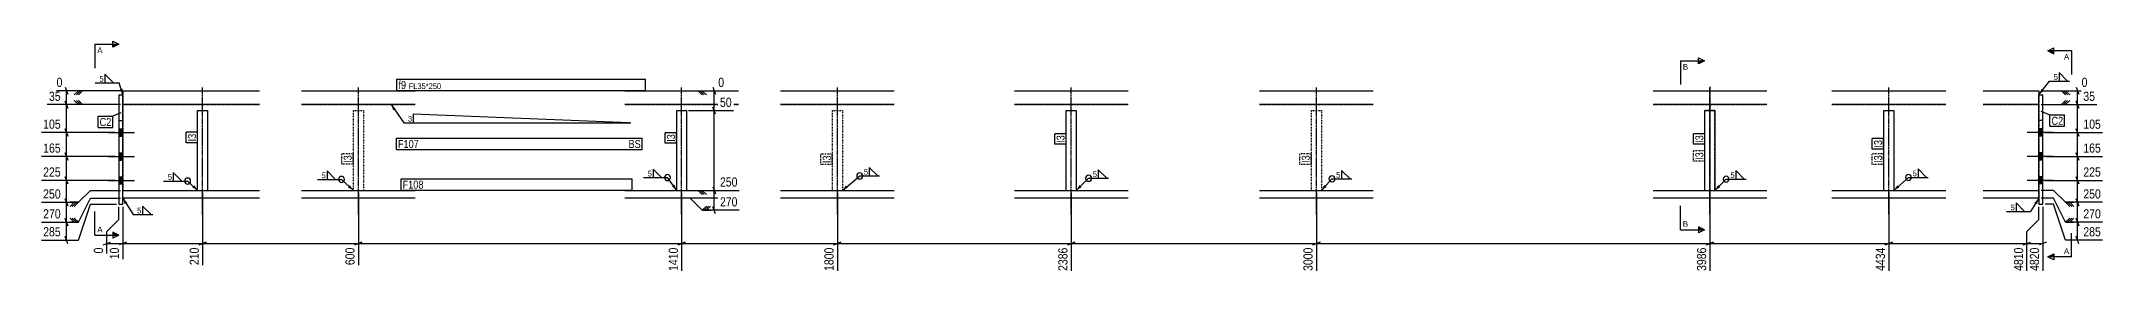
# Model space of a CAD drawing. Header units: millimetres. Extents: x 14 to 41767, y 10 to 1769.
# Drawn here: x 14 to 5178, y 10 to 591 of the extents above; entities that cross this region are included whole.
import ezdxf

# ---------------------------------------------------------------- set-up
doc = ezdxf.new("R2010")
doc.units = ezdxf.units.MM
doc.linetypes.add('DXK_LINE_DOT2', pattern=[3.9198, 1.9599, -1.9599])
doc.linetypes.add('DXK_LINE_DOT3', pattern=[5.9187, 2.979, -0.9799, 0.9799, -0.9799])
for name, color, linetype in [('MÅLSÆTNING', 7, 'Continuous'), ('STÅL', 7, 'Continuous'), ('TEKST', 7, 'Continuous')]:
    doc.layers.add(name, color=color, linetype=linetype)
doc.styles.add('Arial', font='ARIAL.TTF', dxfattribs={"height": 0.2})
doc.styles.add('Arial Narrow', font='ARIALN.TTF', dxfattribs={"height": 0.2})

msp = doc.modelspace()

# ---------------------------------------------------------------- hatches: boundary and pattern name
at = {"layer": 'STÅL', "linetype": 'Continuous'}
for points in [[(218.3, 352.6), (218.3, 370.6), (208.3, 370.6), (208.3, 352.6)], [(218.3, 352.6), (218.3, 370.6), (208.3, 370.6), (208.3, 352.6)], [(5028.3, 352.6), (5028.3, 370.6), (5018.3, 370.6), (5018.3, 352.6)], [(5028.3, 352.6), (5028.3, 370.6), (5018.3, 370.6), (5018.3, 352.6)], [(218.3, 292.6), (218.3, 310.6), (208.3, 310.6), (208.3, 292.6)], [(218.3, 292.6), (218.3, 310.6), (208.3, 310.6), (208.3, 292.6)], [(5028.3, 292.6), (5028.3, 310.6), (5018.3, 310.6), (5018.3, 292.6)], [(5028.3, 292.6), (5028.3, 310.6), (5018.3, 310.6), (5018.3, 292.6)], [(218.3, 232.6), (218.3, 250.6), (208.3, 250.6), (208.3, 232.6)], [(218.3, 232.6), (218.3, 250.6), (208.3, 250.6), (208.3, 232.6)], [(5028.3, 232.6), (5028.3, 250.6), (5018.3, 250.6), (5018.3, 232.6)], [(5028.3, 232.6), (5028.3, 250.6), (5018.3, 250.6), (5018.3, 232.6)]]:
    msp.add_hatch(color=96, dxfattribs=at).paths.add_polyline_path(points)
at = {"layer": 'TEKST', "linetype": 'Continuous'}
for points in [[(217.6, 472), (218.3, 456.6), (210.4, 469.9)], [(895.9, 417.1), (890.4, 431.6), (902.1, 421.4)], [(895.9, 417.1), (890.4, 431.6), (902.1, 421.4)], [(397.4, 229.6), (405.8, 216.6), (392.3, 224.1)], [(787.4, 229.5), (795.9, 216.6), (782.3, 224)], [(1600.1, 230.9), (1605.8, 216.6), (1594, 226.6)], [(2034.9, 223.3), (2020.9, 216.6), (2030.1, 229)], [(2620.2, 224.4), (2606.8, 216.6), (2614.9, 229.7)], [(4668.6, 223.7), (4654.8, 216.6), (4663.6, 229.3)], [(4668.6, 223.7), (4654.8, 216.6), (4663.6, 229.3)], [(5007.1, 186), (5018.3, 196.6), (5013.4, 181.9)]]:
    msp.add_hatch(color=3, dxfattribs=at).paths.add_polyline_path(points)

# ---------------------------------------------------------------- linework, layer by layer
at = {"layer": 'MÅLSÆTNING', "color": 7, "linetype": 'Continuous'}
for p, q in [((107.2, 466.6), (96.7, 456.1)), ((117.7, 466.6), (96.7, 466.6)), ((112.5, 466.6), (102, 456.1)), ((117.7, 466.6), (107.2, 456.1)), ((1659.3, 466.6), (1669.8, 456.1)), ((1659.3, 466.6), (1680.3, 466.6)), ((1664.5, 466.6), (1675, 456.1)), ((1669.8, 466.6), (1680.3, 456.1)), ((5024.3, 466.6), (5139.9, 466.6)), ((5074.6, 466.6), (5085.1, 456.1)), ((5074.6, 466.6), (5095.6, 466.6)), ((5079.8, 466.6), (5090.3, 456.1)), ((5085.1, 466.6), (5095.6, 456.1)), ((5111.5, 475.6), (5118.7, 457.6)), ((5115.1, 431.6), (5115.1, 466.6)), ((212.3, 431.6), (29, 431.6)), ((73.6, 440.6), (80.8, 422.6)), ((77.2, 361.6), (77.2, 431.6)), ((107.2, 431.6), (96.7, 442.1)), ((107.2, 431.6), (96.7, 442.1)), ((117.7, 431.6), (96.7, 431.6)), ((117.7, 431.6), (96.7, 431.6)), ((112.5, 431.6), (102, 442.1)), ((112.5, 431.6), (102, 442.1)), ((117.7, 431.6), (107.2, 442.1)), ((117.7, 431.6), (107.2, 442.1)), ((1635.1, 416.6), (1748, 416.6)), ((1703.4, 407.6), (1696.2, 425.6)), ((5024.3, 431.6), (5163.2, 431.6)), ((5024.3, 431.6), (5163.2, 431.6)), ((5074.6, 431.6), (5085.1, 442.1)), ((5074.6, 431.6), (5085.1, 442.1)), ((5074.6, 431.6), (5095.6, 431.6)), ((5074.6, 431.6), (5095.6, 431.6)), ((5079.8, 431.6), (5090.3, 442.1)), ((5079.8, 431.6), (5090.3, 442.1)), ((5085.1, 431.6), (5095.6, 442.1)), ((5085.1, 431.6), (5095.6, 442.1)), ((5118.7, 422.6), (5111.5, 440.6)), ((5111.5, 440.6), (5118.7, 422.6)), ((5115.1, 361.6), (5115.1, 431.6)), ((199.3, 361.6), (14.4, 361.6)), ((80.8, 352.6), (73.6, 370.6)), ((5034.3, 361.6), (5177.9, 361.6)), ((5034.3, 361.6), (5177.9, 361.6)), ((5118.7, 352.6), (5111.5, 370.6)), ((5111.5, 370.6), (5118.7, 352.6)), ((5115.1, 301.6), (5115.1, 361.6)), ((73.6, 310.6), (80.8, 292.6)), ((5118.7, 292.6), (5111.5, 310.6)), ((5111.5, 310.6), (5118.7, 292.6)), ((199.3, 301.6), (14.4, 301.6)), ((77.2, 241.6), (77.2, 301.6)), ((5036.8, 301.6), (5177.9, 301.6)), ((5036.8, 301.6), (5177.9, 301.6)), ((5115.1, 241.6), (5115.1, 301.6)), ((199.3, 241.6), (14.4, 241.6)), ((199.3, 241.6), (14.4, 241.6)), ((80.8, 232.6), (73.6, 250.6)), ((73.6, 250.6), (80.8, 232.6)), ((77.2, 186.6), (77.2, 241.6)), ((107.2, 186.6), (137.2, 216.6)), ((107.2, 186.6), (137.2, 216.6)), ((137.2, 216.6), (212.3, 216.6)), ((137.2, 216.6), (212.3, 216.6)), ((418.3, 210.6), (418.3, 29)), ((418.3, 210.6), (418.3, 29)), ((808.4, 210.6), (808.4, 29)), ((808.4, 210.6), (808.4, 29)), ((1618.3, 210.6), (1618.3, 14.4)), ((1618.3, 210.6), (1618.3, 14.4)), ((1625.3, 216.6), (1762.6, 216.6)), ((1659.3, 216.6), (1669.8, 206.1)), ((1659.3, 216.6), (1680.3, 216.6)), ((1659.3, 216.6), (1669.8, 206.1)), ((1659.3, 216.6), (1680.3, 216.6)), ((1664.5, 216.6), (1675, 206.1)), ((1664.5, 216.6), (1675, 206.1)), ((1669.8, 216.6), (1680.3, 206.1)), ((1669.8, 216.6), (1680.3, 206.1)), ((1696.2, 225.6), (1703.4, 207.6)), ((1699.8, 166.6), (1699.8, 216.6)), ((2008.4, 210.6), (2008.4, 14.4)), ((2008.4, 210.6), (2008.4, 14.4)), ((2594.3, 210.6), (2594.3, 14.4)), ((2594.3, 210.6), (2594.3, 14.4)), ((3208.4, 210.6), (3208.4, 14.4)), ((4194.3, 210.6), (4194.3, 14.4)), ((4194.3, 210.6), (4194.3, 14.4)), ((4642.3, 210.6), (4642.3, 14.4)), ((4642.3, 210.6), (4642.3, 14.4)), ((5055.1, 216.6), (5024.3, 216.6)), ((5055.1, 216.6), (5024.3, 216.6)), ((5034.3, 241.6), (5177.9, 241.6)), ((5034.3, 241.6), (5177.9, 241.6)), ((5085.1, 186.6), (5055.1, 216.6)), ((5085.1, 186.6), (5055.1, 216.6)), ((5118.7, 232.6), (5111.5, 250.6)), ((5111.5, 250.6), (5118.7, 232.6)), ((5115.1, 186.6), (5115.1, 241.6)), ((14.4, 186.6), (107.2, 186.6)), ((14.4, 186.6), (107.2, 186.6)), ((80.8, 177.6), (73.6, 195.6)), ((73.6, 195.6), (80.8, 177.6)), ((77.2, 136.6), (77.2, 186.6)), ((96.7, 186.6), (86.2, 176.1)), ((107.2, 186.6), (86.2, 186.6)), ((96.7, 186.6), (86.2, 176.1)), ((107.2, 186.6), (86.2, 186.6)), ((102, 186.6), (91.5, 176.1)), ((102, 186.6), (91.5, 176.1)), ((107.2, 186.6), (96.7, 176.1)), ((107.2, 186.6), (96.7, 176.1)), ((107.2, 136.6), (137.2, 196.6)), ((107.2, 136.6), (137.2, 196.6)), ((107.2, 91.6), (137.2, 181.6)), ((137.2, 196.6), (212.3, 196.6)), ((137.2, 196.6), (212.3, 196.6)), ((137.2, 181.6), (202.3, 181.6)), ((208.3, 143.1), (208.3, 175.6)), ((218.3, 175.6), (218.3, 43.7)), ((218.3, 175.6), (218.3, 43.7)), ((1639.8, 196.6), (1627.4, 196.6)), ((1669.8, 166.6), (1639.8, 196.6)), ((1669.8, 166.6), (1680.3, 177.1)), ((1762.6, 166.6), (1669.8, 166.6)), ((1669.8, 166.6), (1690.8, 166.6)), ((1675, 166.6), (1685.5, 177.1)), ((1680.3, 166.6), (1690.8, 177.1)), ((1703.4, 157.6), (1696.2, 175.6)), ((5018.3, 143.1), (5018.3, 175.6)), ((5018.3, 143.1), (5018.3, 175.6)), ((5055.1, 196.6), (5024.3, 196.6)), ((5055.1, 196.6), (5024.3, 196.6)), ((5028.3, 175.6), (5028.3, 14.4)), ((5055.1, 181.6), (5034.3, 181.6)), ((5085.1, 136.6), (5055.1, 196.6)), ((5085.1, 136.6), (5055.1, 196.6)), ((5085.1, 91.6), (5055.1, 181.6)), ((5177.9, 186.6), (5085.1, 186.6)), ((5085.1, 186.6), (5095.6, 176.1)), ((5085.1, 186.6), (5106.1, 186.6)), ((5177.9, 186.6), (5085.1, 186.6)), ((5085.1, 186.6), (5095.6, 176.1)), ((5085.1, 186.6), (5106.1, 186.6)), ((5090.3, 186.6), (5100.8, 176.1)), ((5090.3, 186.6), (5100.8, 176.1)), ((5095.6, 186.6), (5106.1, 176.1)), ((5095.6, 186.6), (5106.1, 176.1)), ((5118.7, 177.6), (5111.5, 195.6)), ((5111.5, 195.6), (5118.7, 177.6)), ((5115.1, 136.6), (5115.1, 186.6)), ((14.4, 136.6), (107.2, 136.6)), ((14.4, 136.6), (107.2, 136.6)), ((80.8, 127.6), (73.6, 145.6)), ((73.6, 145.6), (80.8, 127.6)), ((77.2, 91.6), (77.2, 136.6)), ((96.7, 136.6), (86.2, 147.1)), ((96.7, 136.6), (86.2, 147.1)), ((107.2, 136.6), (86.2, 136.6)), ((107.2, 136.6), (86.2, 136.6)), ((102, 136.6), (91.5, 147.1)), ((102, 136.6), (91.5, 147.1)), ((107.2, 136.6), (96.7, 147.1)), ((107.2, 136.6), (96.7, 147.1)), ((178.3, 113.1), (208.3, 143.1)), ((178.3, 58.3), (178.3, 113.1)), ((4988.3, 113.1), (5018.3, 143.1)), ((4988.3, 113.1), (5018.3, 143.1)), ((4988.3, 14.4), (4988.3, 113.1)), ((5085.1, 136.6), (5095.6, 147.1)), ((5085.1, 136.6), (5095.6, 147.1)), ((5177.9, 136.6), (5085.1, 136.6)), ((5085.1, 136.6), (5106.1, 136.6)), ((5177.9, 136.6), (5085.1, 136.6)), ((5085.1, 136.6), (5106.1, 136.6)), ((5090.3, 136.6), (5100.8, 147.1)), ((5090.3, 136.6), (5100.8, 147.1)), ((5095.6, 136.6), (5106.1, 147.1)), ((5095.6, 136.6), (5106.1, 147.1)), ((5118.7, 127.6), (5111.5, 145.6)), ((5111.5, 145.6), (5118.7, 127.6)), ((5115.1, 91.6), (5115.1, 136.6)), ((14.4, 91.6), (107.2, 91.6)), ((80.8, 82.6), (73.6, 100.6)), ((169.3, 79.5), (187.3, 86.7)), ((178.3, 83.1), (218.3, 83.1)), ((227.3, 86.7), (209.3, 79.5)), ((227.3, 86.7), (209.3, 79.5)), ((218.3, 83.1), (418.3, 83.1)), ((427.3, 86.7), (409.3, 79.5)), ((409.3, 79.5), (427.3, 86.7)), ((418.3, 83.1), (808.4, 83.1)), ((817.4, 86.7), (799.4, 79.5)), ((799.4, 79.5), (817.4, 86.7)), ((808.4, 83.1), (1618.3, 83.1)), ((1627.3, 86.7), (1609.3, 79.5)), ((1609.3, 79.5), (1627.3, 86.7)), ((1618.3, 83.1), (2008.4, 83.1)), ((2017.4, 86.7), (1999.4, 79.5)), ((1999.4, 79.5), (2017.4, 86.7)), ((2008.4, 83.1), (2594.3, 83.1)), ((2603.3, 86.7), (2585.3, 79.5)), ((2585.3, 79.5), (2603.3, 86.7)), ((2594.3, 83.1), (3208.4, 83.1)), ((3199.4, 79.5), (3217.4, 86.7)), ((4203.3, 86.7), (4185.3, 79.5)), ((4185.3, 79.5), (4203.3, 86.7)), ((4194.3, 83.1), (4642.3, 83.1)), ((4651.3, 86.7), (4633.3, 79.5)), ((4633.3, 79.5), (4651.3, 86.7)), ((4979.3, 79.5), (4997.3, 86.7)), ((4988.3, 83.1), (5028.3, 83.1)), ((5037.3, 86.7), (5019.3, 79.5)), ((5177.9, 91.6), (5085.1, 91.6)), ((5118.7, 82.6), (5111.5, 100.6))]:
    msp.add_line(p, q, dxfattribs=at)
at = {"layer": 'STÅL', "color": 2, "linetype": 'Continuous'}
for p, q in [((218.3, 466.6), (218.3, 456.6)), ((218.3, 466.6), (560.8, 466.6)), ((665.9, 466.6), (950.9, 466.6)), ((1475.8, 466.6), (1760.8, 466.6)), ((1865.9, 466.6), (2150.9, 466.6)), ((2451.8, 466.6), (2736.8, 466.6)), ((3065.9, 466.6), (3350.9, 466.6)), ((4051.8, 466.6), (4336.8, 466.6)), ((4499.8, 466.6), (4784.8, 466.6)), ((4878.3, 466.6), (5018.3, 466.6)), ((5018.3, 466.6), (5018.3, 456.6)), ((208.3, 456.6), (208.3, 181.6)), ((208.3, 456.6), (218.3, 456.6)), ((218.3, 216.6), (218.3, 456.6)), ((560.8, 431.6), (218.3, 431.6)), ((405.8, 216.6), (405.8, 416.6)), ((405.8, 416.6), (430.8, 416.6)), ((430.8, 416.6), (430.8, 216.6)), ((950.9, 431.6), (665.9, 431.6)), ((1760.8, 431.6), (1475.8, 431.6)), ((1605.8, 216.6), (1605.8, 416.6)), ((1605.8, 416.6), (1630.8, 416.6)), ((1630.8, 416.6), (1630.8, 216.6)), ((2150.9, 431.6), (1865.9, 431.6)), ((2736.8, 431.6), (2451.8, 431.6)), ((2581.8, 216.6), (2581.8, 416.6)), ((2581.8, 416.6), (2606.8, 416.6)), ((2606.8, 416.6), (2606.8, 216.6)), ((3350.9, 431.6), (3065.9, 431.6)), ((4336.8, 431.6), (4051.8, 431.6)), ((4181.8, 216.6), (4181.8, 416.6)), ((4181.8, 416.6), (4206.8, 416.6)), ((4206.8, 416.6), (4206.8, 216.6)), ((4784.8, 431.6), (4499.8, 431.6)), ((4629.8, 216.6), (4629.8, 416.6)), ((4629.8, 416.6), (4654.8, 416.6)), ((4654.8, 416.6), (4654.8, 216.6)), ((5018.3, 431.6), (4878.3, 431.6)), ((5018.3, 216.6), (5018.3, 456.6)), ((5018.3, 456.6), (5028.3, 456.6)), ((5028.3, 181.6), (5028.3, 456.6)), ((208.3, 391.6), (218.3, 391.6)), ((5028.3, 391.6), (5018.3, 391.6)), ((218.3, 196.6), (218.3, 216.6)), ((218.3, 216.6), (560.8, 216.6)), ((665.9, 216.6), (950.9, 216.6)), ((1475.8, 216.6), (1760.8, 216.6)), ((1865.9, 216.6), (2150.9, 216.6)), ((2451.8, 216.6), (2736.8, 216.6)), ((3065.9, 216.6), (3350.9, 216.6)), ((4051.8, 216.6), (4336.8, 216.6)), ((4499.8, 216.6), (4784.8, 216.6)), ((4878.3, 216.6), (5018.3, 216.6)), ((5018.3, 216.6), (5018.3, 196.6)), ((208.3, 181.6), (218.3, 181.6)), ((560.8, 196.6), (218.3, 196.6)), ((218.3, 181.6), (218.3, 196.6)), ((950.9, 196.6), (665.9, 196.6)), ((1760.8, 196.6), (1475.8, 196.6)), ((2150.9, 196.6), (1865.9, 196.6)), ((2736.8, 196.6), (2451.8, 196.6)), ((3350.9, 196.6), (3065.9, 196.6)), ((4336.8, 196.6), (4051.8, 196.6)), ((4784.8, 196.6), (4499.8, 196.6)), ((5018.3, 196.6), (4878.3, 196.6)), ((5018.3, 196.6), (5018.3, 181.6)), ((5018.3, 181.6), (5028.3, 181.6))]:
    msp.add_line(p, q, dxfattribs=at)
at = {"layer": 'STÅL', "color": 7, "linetype": 'DXK_LINE_DOT3'}
for p, q in [((418.3, 156.6), (418.3, 476.6)), ((808.4, 156.6), (808.4, 476.6)), ((1618.3, 156.6), (1618.3, 476.6)), ((2008.4, 156.6), (2008.4, 476.6)), ((2594.3, 156.6), (2594.3, 476.6)), ((3208.4, 156.6), (3208.4, 476.6)), ((4194.3, 476.6), (4194.3, 156.6)), ((4194.3, 156.6), (4194.3, 476.6)), ((4642.3, 156.6), (4642.3, 476.6)), ((4642.3, 156.6), (4642.3, 476.6))]:
    msp.add_line(p, q, dxfattribs=at)
at = {"layer": 'STÅL', "color": 7, "linetype": 'DXK_LINE_DOT2'}
for p, q in [((218.3, 456.6), (218.3, 431.6)), ((218.3, 431.6), (218.3, 216.6)), ((218.3, 431.6), (560.8, 431.6)), ((429.2, 416.6), (429.1, 416.6)), ((665.9, 431.6), (950.9, 431.6)), ((795.9, 216.6), (795.9, 416.6)), ((795.9, 416.6), (820.9, 416.6)), ((820.9, 416.6), (820.9, 216.6)), ((1475.8, 431.6), (1760.8, 431.6)), ((1629.2, 416.6), (1629.1, 416.6)), ((1865.9, 431.6), (2150.9, 431.6)), ((1995.9, 216.6), (1995.9, 416.6)), ((1995.9, 416.6), (2020.9, 416.6)), ((2020.9, 416.6), (2020.9, 216.6)), ((2451.8, 431.6), (2736.8, 431.6)), ((3065.9, 431.6), (3350.9, 431.6)), ((3195.9, 216.6), (3195.9, 416.6)), ((3195.9, 416.6), (3220.9, 416.6)), ((3220.9, 416.6), (3220.9, 216.6)), ((4051.8, 431.6), (4336.8, 431.6)), ((4181.8, 216.6), (4181.8, 416.6)), ((4206.8, 416.6), (4181.8, 416.6)), ((4206.8, 216.6), (4206.8, 416.6)), ((4499.8, 431.6), (4784.8, 431.6)), ((4629.8, 216.6), (4629.8, 416.6)), ((4629.8, 416.6), (4654.8, 416.6)), ((4654.8, 416.6), (4654.8, 216.6)), ((4878.3, 431.6), (5018.3, 431.6)), ((5018.3, 456.6), (5018.3, 431.6)), ((5018.3, 431.6), (5018.3, 216.6)), ((218.3, 216.6), (560.8, 216.6)), ((218.3, 196.6), (218.3, 216.6)), ((665.9, 216.6), (950.9, 216.6)), ((1475.8, 216.6), (1760.8, 216.6)), ((1865.9, 216.6), (2150.9, 216.6)), ((2451.8, 216.6), (2736.8, 216.6)), ((3065.9, 216.6), (3350.9, 216.6)), ((4051.8, 216.6), (4336.8, 216.6)), ((4499.8, 216.6), (4784.8, 216.6)), ((4878.3, 216.6), (5018.3, 216.6)), ((5018.3, 196.6), (5018.3, 216.6))]:
    msp.add_line(p, q, dxfattribs=at)
at = {"layer": 'STÅL', "color": 96, "linetype": 'Continuous'}
for p, q in [((182.3, 361.6), (247.3, 361.6)), ((182.3, 361.6), (247.3, 361.6)), ((208.3, 370.6), (218.3, 370.6)), ((208.3, 370.6), (218.3, 370.6)), ((5054.3, 361.6), (4989.3, 361.6)), ((5054.3, 361.6), (4989.3, 361.6)), ((5028.3, 370.6), (5018.3, 370.6)), ((5028.3, 370.6), (5018.3, 370.6)), ((208.3, 352.6), (218.3, 352.6)), ((208.3, 352.6), (218.3, 352.6)), ((208.3, 310.6), (218.3, 310.6)), ((208.3, 310.6), (218.3, 310.6)), ((5028.3, 352.6), (5018.3, 352.6)), ((5028.3, 352.6), (5018.3, 352.6)), ((5028.3, 310.6), (5018.3, 310.6)), ((5028.3, 310.6), (5018.3, 310.6)), ((182.3, 301.6), (247.3, 301.6)), ((182.3, 301.6), (247.3, 301.6)), ((208.3, 292.6), (218.3, 292.6)), ((208.3, 292.6), (218.3, 292.6)), ((5054.3, 301.6), (4989.3, 301.6)), ((5054.3, 301.6), (4989.3, 301.6)), ((5028.3, 292.6), (5018.3, 292.6)), ((5028.3, 292.6), (5018.3, 292.6)), ((182.3, 241.6), (247.3, 241.6)), ((182.3, 241.6), (247.3, 241.6)), ((208.3, 250.6), (218.3, 250.6)), ((208.3, 250.6), (218.3, 250.6)), ((208.3, 232.6), (218.3, 232.6)), ((208.3, 232.6), (218.3, 232.6)), ((5054.3, 241.6), (4989.3, 241.6)), ((5054.3, 241.6), (4989.3, 241.6)), ((5028.3, 250.6), (5018.3, 250.6)), ((5028.3, 250.6), (5018.3, 250.6)), ((5028.3, 232.6), (5018.3, 232.6)), ((5028.3, 232.6), (5018.3, 232.6))]:
    msp.add_line(p, q, dxfattribs=at)
at = {"layer": 'TEKST', "color": 3, "linetype": 'Continuous'}
for p, q in [((218.3, 456.6), (209.4, 486.3)), ((405.8, 216.6), (380.7, 240)), ((795.9, 216.6), (766.1, 244.1)), ((1605.8, 216.6), (1582.9, 248.5)), ((5018.3, 196.6), (4997.3, 163.6))]:
    msp.add_line(p, q, dxfattribs=at)
for centre, start, end in [((380.7, 240), 90, 270), ((380.7, 240), 270, 90), ((766.1, 244.1), 90, 270), ((766.1, 244.1), 270, 90), ((1582.9, 248.5), 90, 270), ((1582.9, 248.5), 270, 90)]:
    msp.add_arc(centre, 7.5, start, end, dxfattribs=at)

# ---------------------------------------------------------------- wipeouts: each hides what was drawn before it
at = {"color": 0, "linetype": 'Continuous'}
for points in [[(167.7, 560.9), (167.7, 575.9), (154.3, 575.9), (154.3, 560.9)], [(4139.7, 519.4), (4139.7, 534.4), (4126.3, 534.4), (4126.3, 519.4)], [(5094.3, 544.5), (5094.3, 559.5), (5081, 559.5), (5081, 544.5)], [(4139.7, 125.1), (4139.7, 140.1), (4126.3, 140.1), (4126.3, 125.1)]]:
    msp.add_wipeout(points, dxfattribs=at).dxf.layer = 'TEKST'
at = {"color": 0}
for points in [[(5065.8, 492.7), (5065.8, 510.1), (5054.2, 510.1), (5054.2, 492.7)], [(943, 387.8), (943, 405.2), (931.5, 405.2), (931.5, 387.8)], [(1478.8, 323), (1478.8, 344), (907.5, 344), (907.5, 323)], [(726.8, 245.9), (726.8, 263.3), (715.2, 263.3), (715.2, 245.9)], [(1543.6, 250.3), (1543.6, 267.7), (1532, 267.7), (1532, 250.3)], [(2085.3, 254.5), (2085.3, 271.9), (2073.7, 271.9), (2073.7, 254.5)], [(2658.7, 248.7), (2658.7, 266.1), (2647.1, 266.1), (2647.1, 248.7)], [(3268.2, 247.2), (3268.2, 264.6), (3256.7, 264.6), (3256.7, 247.2)], [(4255.8, 246.5), (4255.8, 263.9), (4244.3, 263.9), (4244.3, 246.5)], [(4712.4, 250.8), (4712.4, 268.2), (4700.9, 268.2), (4700.9, 250.8)]]:
    msp.add_wipeout(points, dxfattribs=at).dxf.layer = 'TEKST'

# ---------------------------------------------------------------- next in the draw order: hatches: boundary and pattern name
at = {"layer": 'TEKST', "linetype": 'Continuous'}
for color, points in [(30, [(193.3, 575.9), (193.3, 583.4), (208.3, 583.4)]), (30, [(4165.3, 534.4), (4165.3, 541.9), (4180.3, 541.9)]), (30, [(5055.3, 567), (5055.3, 559.5), (5040.3, 567)]), (3, [(5030.5, 466.1), (5018.3, 456.6), (5024.6, 470.7)]), (3, [(3233.8, 225.1), (3220.9, 216.6), (3228.3, 230.2)]), (3, [(4220.1, 224.5), (4206.8, 216.6), (4214.8, 229.8)]), (3, [(4220.1, 224.5), (4206.8, 216.6), (4214.8, 229.8)]), (30, [(4165.3, 117.6), (4165.3, 125.1), (4180.3, 117.6)])]:
    msp.add_hatch(color=color, dxfattribs=at).paths.add_polyline_path(points)

# ---------------------------------------------------------------- next in the draw order: linework, layer by layer
at = {"layer": 'TEKST', "color": 7, "linetype": 'Continuous'}
for p, q in [((148.3, 583.4), (208.3, 583.4)), ((4120.3, 541.9), (4120.3, 481.9)), ((4120.3, 541.9), (4180.3, 541.9)), ((5100.3, 567), (5040.3, 567)), ((4120.3, 117.6), (4120.3, 177.6)), ((4120.3, 117.6), (4180.3, 117.6))]:
    msp.add_line(p, q, dxfattribs=at)
at = {"layer": 'TEKST', "color": 30, "linetype": 'Continuous'}
for p, q in [((193.3, 575.9), (193.3, 590.9)), ((193.3, 590.9), (208.3, 583.4)), ((208.3, 583.4), (193.3, 575.9)), ((5040.3, 567), (5055.3, 574.5)), ((5055.3, 559.5), (5055.3, 574.5)), ((4165.3, 534.4), (4165.3, 549.4)), ((4165.3, 549.4), (4180.3, 541.9)), ((4180.3, 541.9), (4165.3, 534.4)), ((5040.3, 567), (5055.3, 559.5)), ((4180.3, 117.6), (4165.3, 125.1)), ((4165.3, 125.1), (4165.3, 110.1)), ((4180.3, 117.6), (4165.3, 110.1))]:
    msp.add_line(p, q, dxfattribs=at)
at = {"layer": 'TEKST', "color": 3, "linetype": 'Continuous'}
for p, q in [((5018.3, 456.6), (5044.9, 490.9)), ((5044.9, 490.9), (5094.6, 490.9)), ((5090.3, 490.9), (5068.8, 512.3)), ((5068.8, 512.3), (5068.8, 490.9)), ((5068.8, 490.9), (5090.3, 490.9)), ((890.4, 431.6), (922.2, 386)), ((890.4, 431.6), (922.2, 386)), ((922.2, 386), (1490.7, 386)), ((1486.4, 386), (946.1, 407.4)), ((946.1, 407.4), (946.1, 386)), ((946.1, 386), (1486.4, 386)), ((751.3, 244.1), (729.9, 265.5)), ((729.9, 265.5), (729.9, 244.1)), ((1568.1, 248.5), (1546.7, 269.9)), ((1546.7, 269.9), (1546.7, 248.5)), ((2109.8, 252.7), (2088.4, 274.1)), ((2088.4, 274.1), (2088.4, 252.7)), ((2683.2, 246.9), (2661.8, 268.3)), ((2661.8, 268.3), (2661.8, 246.9)), ((3292.7, 245.4), (3271.3, 266.8)), ((3271.3, 266.8), (3271.3, 245.4)), ((4280.3, 244.7), (4258.9, 266.1)), ((4258.9, 266.1), (4258.9, 244.7)), ((4736.9, 249), (4715.5, 270.4)), ((4715.5, 270.4), (4715.5, 249)), ((705.9, 244.1), (766.1, 244.1)), ((729.9, 244.1), (751.3, 244.1)), ((1522.7, 248.5), (1582.9, 248.5)), ((1546.7, 248.5), (1568.1, 248.5)), ((2020.9, 216.6), (2064.4, 252.7)), ((2064.4, 252.7), (2114.1, 252.7)), ((2088.4, 252.7), (2109.8, 252.7)), ((2606.8, 216.6), (2637.8, 246.9)), ((2637.8, 246.9), (2687.5, 246.9)), ((2661.8, 246.9), (2683.2, 246.9)), ((3220.9, 216.6), (3247.4, 245.4)), ((3247.4, 245.4), (3297, 245.4)), ((3271.3, 245.4), (3292.7, 245.4)), ((4206.8, 216.6), (4235, 244.7)), ((4206.8, 216.6), (4235, 244.7)), ((4235, 244.7), (4284.6, 244.7)), ((4258.9, 244.7), (4280.3, 244.7)), ((4654.8, 216.6), (4691.6, 249)), ((4654.8, 216.6), (4691.6, 249)), ((4691.6, 249), (4741.2, 249)), ((4715.5, 249), (4736.9, 249))]:
    msp.add_line(p, q, dxfattribs=at)
for centre, start, end in [((2064.4, 252.7), 90, 270), ((2064.4, 252.7), 270, 90), ((2637.8, 246.9), 90, 270), ((2637.8, 246.9), 270, 90), ((3247.4, 245.4), 90, 270), ((3247.4, 245.4), 270, 90), ((4235, 244.7), 90, 270), ((4235, 244.7), 270, 90), ((4691.6, 249), 90, 270), ((4691.6, 249), 270, 90)]:
    msp.add_arc(centre, 7.5, start, end, dxfattribs=at)

# ---------------------------------------------------------------- next in the draw order: texts
at = {"layer": 'TEKST', "color": 3, "linetype": 'Continuous', "style": 'Arial'}
for s, p in [('A', (154.3, 560.9)), ('B', (4126.3, 519.4)), ('A', (5081, 544.5)), ('B', (4126.3, 125.1))]:
    msp.add_text(s, height=14.3, dxfattribs=at).set_placement(p)
at = {"layer": 'TEKST', "color": 3, "style": 'Arial Narrow'}
for s, p in [('5', (5055.4, 493.9)), ('3', (932.7, 389)), ('5', (716.4, 247.1)), ('5', (1533.2, 251.5)), ('5', (2074.9, 255.7)), ('5', (2648.3, 249.9)), ('5', (3257.9, 248.4)), ('5', (4245.5, 247.7)), ('5', (4702.1, 252))]:
    msp.add_text(s, height=14.3, dxfattribs=at).set_placement(p)

# ---------------------------------------------------------------- next in the draw order: wipeouts: each hides what was drawn before it
at = {"color": 0, "linetype": 'Continuous'}
for points, layer in [([(67.4, 436.4), (67.4, 470), (28.6, 470), (28.6, 436.4)], 'MÅLSÆTNING'), ([(5144.7, 471.4), (5144.7, 505), (5120.5, 505), (5120.5, 471.4)], 'MÅLSÆTNING'), ([(5178.3, 366.4), (5178.3, 400), (5124.8, 400), (5124.8, 366.4)], 'MÅLSÆTNING'), ([(67.4, 306.4), (67.4, 340), (14, 340), (14, 306.4)], 'MÅLSÆTNING'), ([(5178.3, 306.4), (5178.3, 340), (5124.8, 340), (5124.8, 306.4)], 'MÅLSÆTNING'), ([(5178.3, 246.4), (5178.3, 280), (5124.8, 280), (5124.8, 246.4)], 'MÅLSÆTNING'), ([(1763, 221.4), (1763, 255), (1709.5, 255), (1709.5, 221.4)], 'MÅLSÆTNING'), ([(213.5, 77.7), (179.9, 77.7), (179.9, 38.8), (213.5, 38.8)], 'MÅLSÆTNING'), ([(413.5, 77.7), (379.9, 77.7), (379.9, 24.2), (413.5, 24.2)], 'MÅLSÆTNING'), ([(803.6, 77.7), (770, 77.7), (770, 24.2), (803.6, 24.2)], 'MÅLSÆTNING'), ([(1613.5, 77.7), (1579.9, 77.7), (1579.9, 9.6), (1613.5, 9.6)], 'MÅLSÆTNING'), ([(2003.6, 77.7), (1970, 77.7), (1970, 9.6), (2003.6, 9.6)], 'MÅLSÆTNING'), ([(2589.5, 77.7), (2555.9, 77.7), (2555.9, 9.6), (2589.5, 9.6)], 'MÅLSÆTNING'), ([(3203.6, 77.7), (3170, 77.7), (3170, 9.6), (3203.6, 9.6)], 'MÅLSÆTNING'), ([(5023.5, 77.7), (4989.9, 77.7), (4989.9, 9.6), (5023.5, 9.6)], 'MÅLSÆTNING'), ([(167.7, 111.3), (167.7, 126.3), (154.3, 126.3), (154.3, 111.3)], 'TEKST'), ([(5094.3, 56.9), (5094.3, 71.9), (5081, 71.9), (5081, 56.9)], 'TEKST')]:
    msp.add_wipeout(points, dxfattribs=at).dxf.layer = layer
at = {"color": 0}
for points in [[(928, 470.8), (928, 491.8), (908.8, 491.8), (908.8, 470.8)], [(5079.1, 381.1), (5079.1, 402.1), (5049.7, 402.1), (5049.7, 381.1)], [(401.6, 358.6), (380.6, 358.6), (380.6, 339.4), (401.6, 339.4)], [(1478.8, 323), (1478.8, 344), (907.5, 344), (907.5, 323)], [(1601.6, 357.5), (1580.6, 357.5), (1580.6, 338.3), (1601.6, 338.3)], [(2577.6, 354.9), (2556.6, 354.9), (2556.6, 335.7), (2577.6, 335.7)], [(4177.6, 312.2), (4156.6, 312.2), (4156.6, 293), (4177.6, 293)], [(4625.6, 342.9), (4604.6, 342.9), (4604.6, 323.7), (4625.6, 323.7)], [(341.4, 241.8), (341.4, 259.2), (329.9, 259.2), (329.9, 241.8)], [(1991.7, 304.1), (1970.7, 304.1), (1970.7, 284.9), (1991.7, 284.9)], [(3191.7, 304.6), (3170.7, 304.6), (3170.7, 285.4), (3191.7, 285.4)], [(1490.5, 220.8), (1490.5, 241.8), (919.2, 241.8), (919.2, 220.8)], [(264.7, 157.6), (264.7, 175), (253.2, 175), (253.2, 157.6)], [(4958, 165.4), (4958, 182.8), (4946.4, 182.8), (4946.4, 165.4)]]:
    msp.add_wipeout(points, dxfattribs=at).dxf.layer = 'TEKST'

# ---------------------------------------------------------------- next in the draw order: hatches: boundary and pattern name
at = {"layer": 'TEKST', "linetype": 'Continuous'}
for color, points in [(3, [(223.1, 181.9), (218.3, 196.6), (229.5, 185.9)]), (30, [(193.3, 103.8), (193.3, 111.3), (208.3, 103.8)]), (30, [(5055.3, 56.9), (5055.3, 49.4), (5040.3, 49.4)])]:
    msp.add_hatch(color=color, dxfattribs=at).paths.add_polyline_path(points)

# ---------------------------------------------------------------- next in the draw order: linework, layer by layer
at = {"layer": 'MÅLSÆTNING', "color": 7, "linetype": 'Continuous'}
for p, q in [((212.3, 466.6), (52.4, 466.6)), ((73.6, 475.6), (80.8, 457.6)), ((77.2, 431.6), (77.2, 466.6)), ((212.3, 431.6), (29, 431.6)), ((80.8, 422.6), (73.6, 440.6)), ((199.3, 361.6), (14.4, 361.6)), ((73.6, 370.6), (80.8, 352.6)), ((77.2, 301.6), (77.2, 361.6)), ((80.8, 292.6), (73.6, 310.6)), ((199.3, 301.6), (14.4, 301.6)), ((3208.4, 210.6), (3208.4, 14.4)), ((4988.3, 14.4), (4988.3, 113.1)), ((3217.4, 86.7), (3199.4, 79.5)), ((3208.4, 83.1), (4194.3, 83.1)), ((4642.3, 83.1), (4988.3, 83.1)), ((4979.3, 79.5), (4997.3, 86.7))]:
    msp.add_line(p, q, dxfattribs=at)
at = {"layer": 'TEKST', "color": 7, "linetype": 'Continuous'}
for p, q in [((5100.3, 567), (5100.3, 507)), ((903.9, 319.4), (903.9, 347.6)), ((148.3, 103.8), (148.3, 163.8)), ((148.3, 103.8), (208.3, 103.8)), ((5100.3, 49.4), (5040.3, 49.4))]:
    msp.add_line(p, q, dxfattribs=at)
at = {"layer": 'TEKST', "color": 3, "linetype": 'Continuous'}
for p, q in [((365.9, 240), (344.5, 261.4)), ((344.5, 261.4), (344.5, 240)), ((320.6, 240), (380.7, 240)), ((344.5, 240), (365.9, 240)), ((218.3, 196.6), (243.9, 155.8)), ((243.9, 155.8), (293.5, 155.8)), ((289.3, 155.8), (267.8, 177.2)), ((267.8, 177.2), (267.8, 155.8)), ((267.8, 155.8), (289.3, 155.8)), ((4937.1, 163.6), (4997.3, 163.6)), ((4982.5, 163.6), (4961.1, 185)), ((4961.1, 185), (4961.1, 163.6)), ((4961.1, 163.6), (4982.5, 163.6))]:
    msp.add_line(p, q, dxfattribs=at)
at = {"layer": 'TEKST', "color": 30, "linetype": 'Continuous'}
for p, q in [((208.3, 103.8), (193.3, 111.3)), ((5040.3, 49.4), (5055.3, 56.9)), ((5055.3, 56.9), (5055.3, 41.9)), ((5055.3, 41.9), (5040.3, 49.4))]:
    msp.add_line(p, q, dxfattribs=at)

# ---------------------------------------------------------------- next in the draw order: texts
at = {"layer": 'MÅLSÆTNING', "color": 3, "linetype": 'Continuous', "style": 'Arial Narrow'}
for s, height, p in [('0', 22.9, (5125.3, 476.2)), ('35', 22.91, (33.4, 441.2)), ('105', 22.91, (5129.6, 371.2)), ('165', 22.91, (18.8, 311.2)), ('165', 22.91, (5129.6, 311.2)), ('225', 22.91, (5129.6, 251.2))]:
    msp.add_text(s, height=height, dxfattribs=at).set_placement(p)
for s, p in [('210', (408.7, 29)), ('600', (798.8, 29)), ('1410', (1608.7, 14.4)), ('1800', (1998.8, 14.4)), ('2386', (2584.7, 14.4)), ('3000', (3198.8, 14.4)), ('4820', (5018.7, 14.4))]:
    msp.add_text(s, height=22.91, rotation=90.0002, dxfattribs=at).set_placement(p)
at = {"layer": 'TEKST', "color": 3, "style": 'Arial Narrow'}
for s, height, p in [('F107', 20.04, (907.5, 323)), ('5', 14.3, (331.1, 243)), ('5', 14.3, (254.4, 158.8)), ('5', 14.3, (4947.6, 166.6))]:
    msp.add_text(s, height=height, dxfattribs=at).set_placement(p)
at = {"layer": 'TEKST', "color": 3, "linetype": 'Continuous', "style": 'Arial'}
for p in [(154.3, 111.3), (5081, 56.9)]:
    msp.add_text('A', height=14.3, dxfattribs=at).set_placement(p)

# ---------------------------------------------------------------- next in the draw order: wipeouts: each hides what was drawn before it
at = {"color": 0, "linetype": 'Continuous'}
for points in [[(5178.3, 191.4), (5178.3, 225), (5124.8, 225), (5124.8, 191.4)], [(1763, 171.4), (1763, 205), (1709.5, 205), (1709.5, 171.4)], [(173.5, 77.7), (139.9, 77.7), (139.9, 53.5), (173.5, 53.5)]]:
    msp.add_wipeout(points, dxfattribs=at).dxf.layer = 'MÅLSÆTNING'
at = {"color": 0}
for points in [[(928, 470.8), (928, 491.8), (908.8, 491.8), (908.8, 470.8)], [(5079.1, 381.1), (5079.1, 402.1), (5049.7, 402.1), (5049.7, 381.1)], [(401.6, 358.6), (380.6, 358.6), (380.6, 339.4), (401.6, 339.4)], [(1515.8, 323), (1515.8, 344), (1485.1, 344), (1485.1, 323)], [(1601.6, 357.5), (1580.6, 357.5), (1580.6, 338.3), (1601.6, 338.3)], [(2577.6, 354.9), (2556.6, 354.9), (2556.6, 335.7), (2577.6, 335.7)], [(4177.6, 312.2), (4156.6, 312.2), (4156.6, 293), (4177.6, 293)], [(4625.6, 342.9), (4604.6, 342.9), (4604.6, 323.7), (4625.6, 323.7)], [(791.7, 304.7), (770.7, 304.7), (770.7, 285.5), (791.7, 285.5)], [(1991.7, 304.1), (1970.7, 304.1), (1970.7, 284.9), (1991.7, 284.9)], [(3191.7, 304.6), (3170.7, 304.6), (3170.7, 285.4), (3191.7, 285.4)], [(1490.5, 220.8), (1490.5, 241.8), (919.2, 241.8), (919.2, 220.8)]]:
    msp.add_wipeout(points, dxfattribs=at).dxf.layer = 'TEKST'

# ---------------------------------------------------------------- next in the draw order: linework, layer by layer
at = {"layer": 'MÅLSÆTNING', "color": 7, "linetype": 'Continuous'}
for p, q in [((1699.8, 216.6), (1699.8, 416.6)), ((1625.3, 216.6), (1762.6, 216.6)), ((1696.2, 225.6), (1703.4, 207.6))]:
    msp.add_line(p, q, dxfattribs=at)
at = {"layer": 'TEKST', "color": 7, "linetype": 'Continuous'}
for p, q in [((905.2, 467.2), (905.2, 495.4)), ((5023.1, 415.3), (5046.1, 405.7)), ((377, 335.8), (377, 362.2)), ((405.2, 362.2), (377, 362.2)), ((405.2, 335.8), (405.2, 362.2)), ((5046.1, 405.7), (5082.7, 405.7)), ((5046.1, 377.5), (5046.1, 405.7)), ((5046.1, 377.5), (5082.7, 377.5)), ((5082.7, 377.5), (5082.7, 405.7)), ((405.2, 335.8), (377, 335.8)), ((1577, 334.7), (1577, 361.1)), ((1605.2, 361.1), (1577, 361.1)), ((1605.2, 334.7), (1577, 334.7)), ((1605.2, 334.7), (1605.2, 361.1)), ((2553, 332.1), (2553, 358.5)), ((2581.2, 358.5), (2553, 358.5)), ((2581.2, 332.1), (2553, 332.1)), ((2581.2, 332.1), (2581.2, 358.5)), ((4601, 320.1), (4601, 346.5)), ((4629.2, 346.5), (4601, 346.5)), ((4629.2, 320.1), (4601, 320.1)), ((4629.2, 320.1), (4629.2, 346.5)), ((915.6, 245.4), (1494.1, 245.4)), ((915.6, 217.2), (915.6, 245.4)), ((915.6, 217.2), (1494.1, 217.2)), ((1494.1, 217.2), (1494.1, 245.4))]:
    msp.add_line(p, q, dxfattribs=at)
at = {"layer": 'TEKST', "color": 7, "linetype": 'DXK_LINE_DOT2'}
for p, q in [((4153, 289.4), (4153, 315.8)), ((4181.2, 315.8), (4153, 315.8)), ((4181.2, 289.4), (4181.2, 315.8)), ((1967.1, 281.3), (1967.1, 307.7)), ((1995.3, 307.7), (1967.1, 307.7)), ((1995.3, 281.3), (1967.1, 281.3)), ((1995.3, 281.3), (1995.3, 307.7)), ((3167.1, 281.8), (3167.1, 308.2)), ((3195.3, 308.2), (3167.1, 308.2)), ((3195.3, 281.8), (3167.1, 281.8)), ((3195.3, 281.8), (3195.3, 308.2)), ((4181.2, 289.4), (4153, 289.4))]:
    msp.add_line(p, q, dxfattribs=at)
at = {"layer": 'TEKST', "color": 30, "linetype": 'Continuous'}
for p in [(193.3, 111.3), (208.3, 103.8)]:
    msp.add_line(p, (193.3, 96.3), dxfattribs=at)

# ---------------------------------------------------------------- next in the draw order: texts
at = {"layer": 'MÅLSÆTNING', "color": 3, "linetype": 'Continuous', "style": 'Arial Narrow'}
for s, p in [('250', (1714.3, 226.2)), ('250', (5129.6, 196.2)), ('270', (1714.3, 176.2))]:
    msp.add_text(s, height=22.91, dxfattribs=at).set_placement(p)
for s, height, p in [('0', 22.9, (168.7, 58.3)), ('10', 22.91, (208.7, 43.7))]:
    msp.add_text(s, height=height, rotation=90.0002, dxfattribs=at).set_placement(p)
at = {"layer": 'TEKST', "color": 3, "style": 'Arial Narrow'}
for s, p in [('C2', (5049.7, 381.1)), ('F108', (919.2, 220.8))]:
    msp.add_text(s, height=20.04, dxfattribs=at).set_placement(p)
for p in [(401.6, 339.4), (1601.6, 338.3), (2577.6, 335.7), (4177.6, 293), (4625.6, 323.7), (1991.7, 284.9), (3191.7, 285.4)]:
    msp.add_text('I3', height=20.04, rotation=90.0002, dxfattribs=at).set_placement(p)

# ---------------------------------------------------------------- next in the draw order: wipeouts: each hides what was drawn before it
at = {"color": 0, "linetype": 'Continuous'}
for points in [[(71.8, 471.4), (71.8, 505), (47.6, 505), (47.6, 471.4)], [(5163.7, 436.4), (5163.7, 470), (5124.8, 470), (5124.8, 436.4)], [(67.4, 366.4), (67.4, 400), (14, 400), (14, 366.4)], [(67.4, 246.4), (67.4, 280), (14, 280), (14, 246.4)], [(4189.5, 77.7), (4155.9, 77.7), (4155.9, 9.6), (4189.5, 9.6)], [(4637.5, 77.7), (4603.9, 77.7), (4603.9, 9.6), (4637.5, 9.6)], [(4983.5, 77.7), (4949.9, 77.7), (4949.9, 9.6), (4983.5, 9.6)]]:
    msp.add_wipeout(points, dxfattribs=at).dxf.layer = 'MÅLSÆTNING'
at = {"color": 0}
for points in [[(170.1, 488.1), (170.1, 505.5), (158.6, 505.5), (158.6, 488.1)], [(1524.5, 470.8), (1524.5, 485.8), (934.3, 485.8), (934.3, 470.8)], [(189.6, 378), (189.6, 399), (160.2, 399), (160.2, 378)], [(1515.8, 323), (1515.8, 344), (1485.1, 344), (1485.1, 323)], [(791.7, 304.7), (770.7, 304.7), (770.7, 285.5), (791.7, 285.5)]]:
    msp.add_wipeout(points, dxfattribs=at).dxf.layer = 'TEKST'

# ---------------------------------------------------------------- next in the draw order: linework, layer by layer
at = {"layer": 'TEKST', "color": 7, "linetype": 'Continuous'}
for p, q in [((148.3, 583.4), (148.3, 523.4)), ((903.9, 347.6), (1519.4, 347.6)), ((903.9, 319.4), (1519.4, 319.4)), ((1519.4, 319.4), (1519.4, 347.6))]:
    msp.add_line(p, q, dxfattribs=at)
at = {"layer": 'TEKST', "color": 3, "linetype": 'Continuous'}
for p, q in [((149.3, 486.3), (209.4, 486.3)), ((194.7, 486.3), (173.2, 507.8)), ((173.2, 507.8), (173.2, 486.3)), ((173.2, 486.3), (194.7, 486.3))]:
    msp.add_line(p, q, dxfattribs=at)
at = {"layer": 'TEKST', "color": 7, "linetype": 'DXK_LINE_DOT2'}
for p, q in [((767.1, 281.9), (767.1, 308.3)), ((795.3, 308.3), (767.1, 308.3)), ((795.3, 281.9), (767.1, 281.9)), ((795.3, 281.9), (795.3, 308.3))]:
    msp.add_line(p, q, dxfattribs=at)

# ---------------------------------------------------------------- next in the draw order: texts
at = {"layer": 'MÅLSÆTNING', "color": 3, "linetype": 'Continuous', "style": 'Arial Narrow'}
for s, height, p in [('0', 22.9, (52.4, 476.2)), ('35', 22.91, (5129.6, 441.2)), ('105', 22.91, (18.8, 371.2)), ('225', 22.91, (18.8, 251.2))]:
    msp.add_text(s, height=height, dxfattribs=at).set_placement(p)
for s, p in [('3986', (4184.7, 14.4)), ('4434', (4632.7, 14.4)), ('4810', (4978.7, 14.4))]:
    msp.add_text(s, height=22.91, rotation=90.0002, dxfattribs=at).set_placement(p)
at = {"layer": 'TEKST', "color": 3, "style": 'Arial Narrow'}
for s, height, p in [('5', 14.3, (159.8, 489.3)), ('BS', 20.04, (1485.1, 323))]:
    msp.add_text(s, height=height, dxfattribs=at).set_placement(p)
msp.add_text('I3', height=20.04, rotation=90.0002, dxfattribs=at).set_placement((791.7, 285.5))

# ---------------------------------------------------------------- next in the draw order: wipeouts: each hides what was drawn before it
at = {"color": 0, "linetype": 'Continuous'}
for points in [[(1748.4, 421.4), (1748.4, 455), (1709.5, 455), (1709.5, 421.4)], [(67.4, 191.4), (67.4, 225), (14, 225), (14, 191.4)], [(5178.3, 141.4), (5178.3, 175), (5124.8, 175), (5124.8, 141.4)]]:
    msp.add_wipeout(points, dxfattribs=at).dxf.layer = 'MÅLSÆTNING'
at = {"color": 0}
for points in [[(1524.5, 470.8), (1524.5, 485.8), (934.3, 485.8), (934.3, 470.8)], [(189.6, 378), (189.6, 399), (160.2, 399), (160.2, 378)], [(4177.6, 354.9), (4156.6, 354.9), (4156.6, 335.7), (4177.6, 335.7)], [(4625.6, 304.6), (4604.6, 304.6), (4604.6, 285.4), (4625.6, 285.4)]]:
    msp.add_wipeout(points, dxfattribs=at).dxf.layer = 'TEKST'

# ---------------------------------------------------------------- next in the draw order: linework, layer by layer
at = {"layer": 'MÅLSÆTNING', "color": 7, "linetype": 'Continuous'}
for p, q in [((1626.4, 466.6), (1724.6, 466.6)), ((1696.2, 475.6), (1703.4, 457.6)), ((1699.8, 416.6), (1699.8, 466.6)), ((1635.1, 416.6), (1748, 416.6)), ((1703.4, 407.6), (1696.2, 425.6))]:
    msp.add_line(p, q, dxfattribs=at)
at = {"layer": 'TEKST', "color": 7, "linetype": 'Continuous'}
for p, q in [((905.2, 495.4), (1528.1, 495.4)), ((905.2, 467.2), (1528.1, 467.2)), ((1528.1, 467.2), (1528.1, 495.4)), ((156.6, 402.6), (193.2, 402.6)), ((156.6, 374.4), (156.6, 402.6)), ((156.6, 374.4), (193.2, 374.4)), ((213, 411), (193.2, 402.6)), ((193.2, 374.4), (193.2, 402.6))]:
    msp.add_line(p, q, dxfattribs=at)

# ---------------------------------------------------------------- next in the draw order: texts
at = {"layer": 'MÅLSÆTNING', "color": 3, "linetype": 'Continuous', "style": 'Arial Narrow'}
for s, p in [('50', (1714.3, 426.2)), ('250', (18.8, 196.2))]:
    msp.add_text(s, height=22.91, dxfattribs=at).set_placement(p)
at = {"layer": 'TEKST', "color": 3, "style": 'Arial Narrow'}
for s, height, p in [('f9', 20.04, (908.8, 470.8)), ('FL35*250', 14.32, (934.3, 470.8)), ('C2', 20.04, (160.2, 378))]:
    msp.add_text(s, height=height, dxfattribs=at).set_placement(p)

# ---------------------------------------------------------------- next in the draw order: wipeouts: each hides what was drawn before it
at = {"color": 0, "linetype": 'Continuous'}
msp.add_wipeout([(5178.3, 96.4), (5178.3, 130), (5124.8, 130), (5124.8, 96.4)], dxfattribs=at).dxf.layer = 'MÅLSÆTNING'
at = {"color": 0}
for points in [[(4177.6, 354.9), (4156.6, 354.9), (4156.6, 335.7), (4177.6, 335.7)], [(4625.6, 304.6), (4604.6, 304.6), (4604.6, 285.4), (4625.6, 285.4)]]:
    msp.add_wipeout(points, dxfattribs=at).dxf.layer = 'TEKST'

# ---------------------------------------------------------------- next in the draw order: linework, layer by layer
at = {"layer": 'TEKST', "color": 7, "linetype": 'Continuous'}
for p, q in [((4153, 332.1), (4153, 358.5)), ((4181.2, 358.5), (4153, 358.5)), ((4181.2, 332.1), (4153, 332.1)), ((4181.2, 332.1), (4181.2, 358.5)), ((5100.3, 49.4), (5100.3, 109.4))]:
    msp.add_line(p, q, dxfattribs=at)
at = {"layer": 'TEKST', "color": 7, "linetype": 'DXK_LINE_DOT2'}
for p, q in [((4601, 281.8), (4601, 308.2)), ((4629.2, 308.2), (4601, 308.2)), ((4629.2, 281.8), (4601, 281.8)), ((4629.2, 281.8), (4629.2, 308.2))]:
    msp.add_line(p, q, dxfattribs=at)

# ---------------------------------------------------------------- next in the draw order: texts
at = {"layer": 'MÅLSÆTNING', "color": 3, "linetype": 'Continuous', "style": 'Arial Narrow'}
for s, p in [('270', (5129.6, 146.2)), ('285', (5129.6, 101.2))]:
    msp.add_text(s, height=22.91, dxfattribs=at).set_placement(p)
at = {"layer": 'TEKST', "color": 3, "style": 'Arial Narrow'}
for p in [(4177.6, 335.7), (4625.6, 285.4)]:
    msp.add_text('I3', height=20.04, rotation=90.0002, dxfattribs=at).set_placement(p)

# ---------------------------------------------------------------- next in the draw order: wipeouts: each hides what was drawn before it
at = {"color": 0, "linetype": 'Continuous'}
for points in [[(1729.4, 471.4), (1729.4, 505), (1705.2, 505), (1705.2, 471.4)], [(67.4, 141.4), (67.4, 175), (14, 175), (14, 141.4)]]:
    msp.add_wipeout(points, dxfattribs=at).dxf.layer = 'MÅLSÆTNING'

# ---------------------------------------------------------------- next in the draw order: texts
at = {"layer": 'MÅLSÆTNING', "color": 3, "linetype": 'Continuous', "style": 'Arial Narrow'}
msp.add_text('0', height=22.9, dxfattribs=at).set_placement((1710, 476.2))

# ---------------------------------------------------------------- next in the draw order: wipeouts: each hides what was drawn before it
at = {"color": 0, "linetype": 'Continuous'}
msp.add_wipeout([(67.4, 96.4), (67.4, 130), (14, 130), (14, 96.4)], dxfattribs=at).dxf.layer = 'MÅLSÆTNING'

# ---------------------------------------------------------------- next in the draw order: texts
at = {"layer": 'MÅLSÆTNING', "color": 3, "linetype": 'Continuous', "style": 'Arial Narrow'}
for s, p in [('270', (18.8, 146.2)), ('285', (18.8, 101.2))]:
    msp.add_text(s, height=22.91, dxfattribs=at).set_placement(p)

doc.saveas('drawing.dxf')
